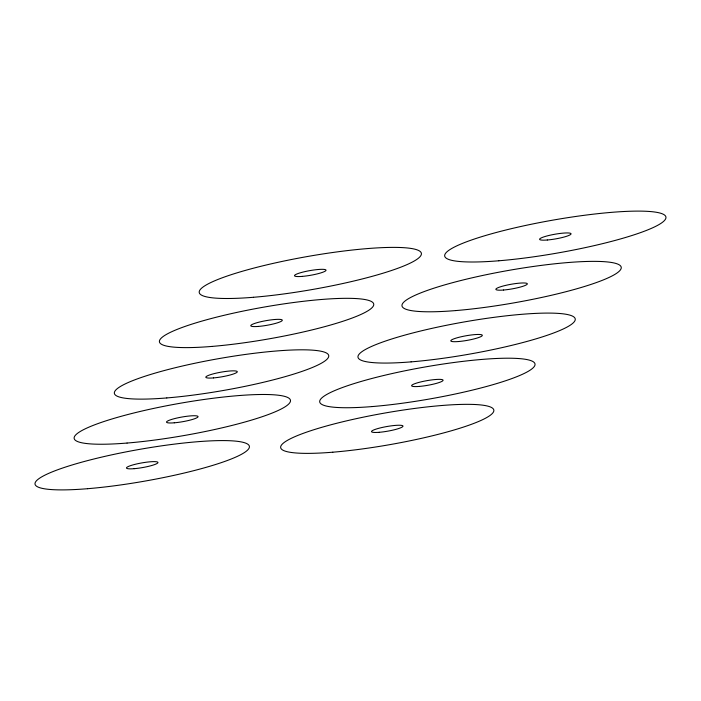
<?xml version="1.0" encoding="UTF-8"?>
<svg xmlns="http://www.w3.org/2000/svg" width="701" height="701" viewBox="0 0 701 701"><rect width="100%" height="100%" fill="white"/><g stroke="black" fill="none" stroke-linecap="round" stroke-linejoin="round"><path stroke-width="1.05" d="M87.467 488.711A108.804 16.079 -10 0 0 249.407 446.975A108.804 16.079 -10 0 0 89.816 460.031A108.804 16.079 -10 0 0 87.467 488.711M332.8 452.198A108.199 15.992 -10 0 0 493.846 410.69A108.199 15.992 -10 0 0 335.139 423.676A108.199 15.992 -10 0 0 332.8 452.198M166.803 397.94A108.804 16.079 -10 0 0 328.743 356.196A108.804 16.079 -10 0 0 169.151 369.261A108.804 16.079 -10 0 0 166.803 397.94M127.056 443.05A109.803 16.228 -10 0 0 290.486 400.928A109.803 16.228 -10 0 0 129.431 414.107A109.803 16.228 -10 0 0 127.056 443.05M372.345 406.554A109.303 16.158 -10 0 0 535.029 364.625A109.303 16.158 -10 0 0 374.702 377.743A109.303 16.158 -10 0 0 372.345 406.554M411.084 361.874A110.302 16.307 -10 0 0 575.249 319.56A110.302 16.307 -10 0 0 413.459 332.8A110.302 16.307 -10 0 0 411.084 361.874M211.807 346.434A108.804 16.079 -10 0 0 373.747 304.698A108.804 16.079 -10 0 0 214.164 317.763A108.804 16.079 -10 0 0 211.807 346.434M455.589 310.587A111.301 16.447 -10 0 0 621.244 267.896A111.301 16.447 -10 0 0 457.99 281.259A111.301 16.447 -10 0 0 455.589 310.587M379.223 432.298A15.974 2.357 -10 0 0 402.996 426.173A15.974 2.357 -10 0 0 379.565 428.092A15.974 2.357 -10 0 0 379.223 432.298M174.286 422.808A15.974 2.357 -10 0 0 198.059 416.683A15.974 2.357 -10 0 0 174.628 418.593A15.974 2.357 -10 0 0 174.286 422.808M213.525 377.909A15.974 2.357 -10 0 0 237.297 371.784A15.974 2.357 -10 0 0 213.866 373.703A15.974 2.357 -10 0 0 213.525 377.909M458.559 341.527A15.974 2.357 -10 0 0 482.332 335.402A15.974 2.357 -10 0 0 458.901 337.312A15.974 2.357 -10 0 0 458.559 341.527M419.321 386.417A15.974 2.357 -10 0 0 443.093 380.292A15.974 2.357 -10 0 0 419.662 382.211A15.974 2.357 -10 0 0 419.321 386.417M503.572 290.021A15.974 2.357 -10 0 0 527.345 283.896A15.974 2.357 -10 0 0 503.914 285.815A15.974 2.357 -10 0 0 503.572 290.021M258.538 326.412A15.974 2.357 -10 0 0 282.31 320.287A15.974 2.357 -10 0 0 258.879 322.197A15.974 2.357 -10 0 0 258.538 326.412M253.525 297.277A112.791 16.675 -10 0 0 421.406 253.999A112.791 16.675 -10 0 0 255.961 267.545A112.791 16.675 -10 0 0 253.525 297.277M498.814 260.781A112.291 16.596 -10 0 0 665.95 217.704A112.291 16.596 -10 0 0 501.233 231.181A112.291 16.596 -10 0 0 498.814 260.781M547.297 239.996A15.974 2.357 -10 0 0 571.061 233.871A15.974 2.357 -10 0 0 547.639 235.79A15.974 2.357 -10 0 0 547.297 239.996M302.262 276.387A15.974 2.357 -10 0 0 326.026 270.262A15.974 2.357 -10 0 0 302.604 272.172A15.974 2.357 -10 0 0 302.262 276.387M134.189 468.68A15.974 2.357 -10 0 0 157.962 462.555A15.974 2.357 -10 0 0 134.531 464.474A15.974 2.357 -10 0 0 134.189 468.68"/></g></svg>
